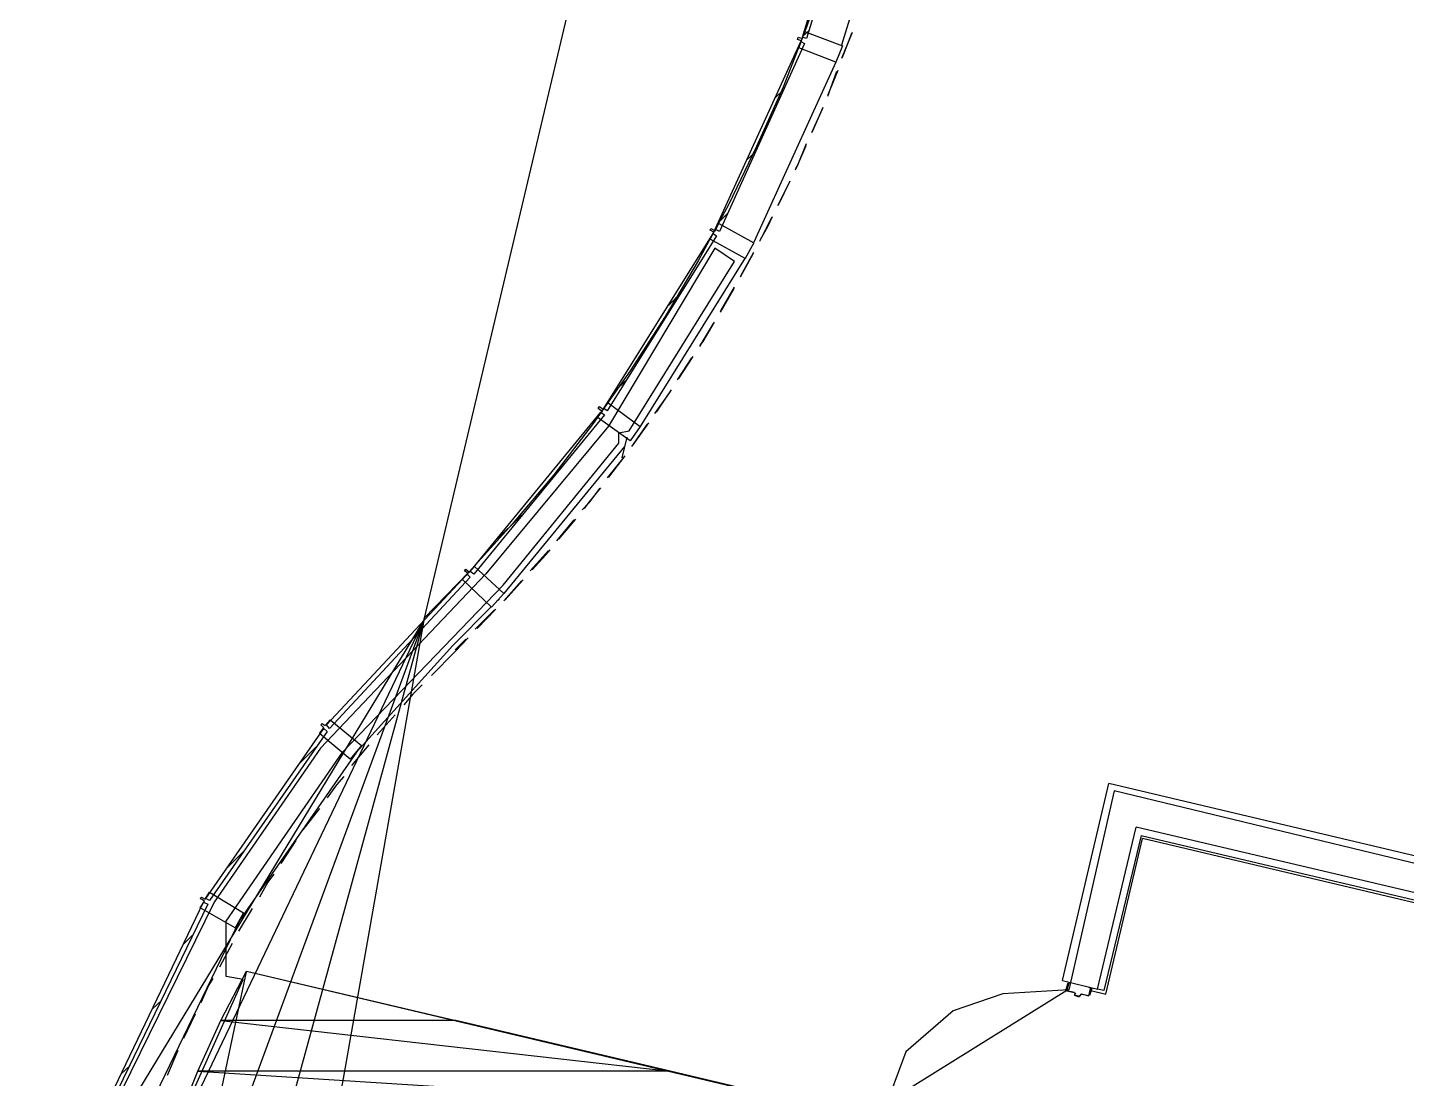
# Model space of a CAD drawing. Header units: feet. Extents: x -84 to 198, y -22 to 181.
# Drawn here: x 13.61 to 39.34, y 73.67 to 93.29 of the extents above; entities that cross this region are included whole.
import ezdxf

# ---------------------------------------------------------------- set-up
doc = ezdxf.new("R2010")
doc.units = ezdxf.units.FT
for name, color, linetype in [('A-AREA-COMUN', 252, 'CONTINUOUS'), ('A-LINEA', 7, 'CONTINUOUS'), ('A-MURO-CONCRETO', 8, 'CONTINUOUS')]:
    doc.layers.add(name, color=color, linetype=linetype)

msp = doc.modelspace()

# ---------------------------------------------------------------- linework, layer by layer
at = {"layer": 'A-AREA-COMUN'}
msp.add_lwpolyline([(26.432, 89.1733), (24.448, 85.8489), (22.16, 83.0933), (19.072, 79.84), (17.088, 76.96), (15.36, 73.44), (14.272, 69.8489), (13.728, 65.92), (13.792, 62.4), (14.208, 62.4533), (14.24, 62.6844), (14.96, 62.6844), (14.848, 65.5644), (15.168, 68.4444), (16.128, 72.16), (17.632, 75.52), (17.312, 75.5733), (17.312, 76.6044), (19.488, 79.7689), (22.48, 82.88), (24.64, 85.5289), (24.64, 85.7244), (24.832, 85.76), (26.8, 88.9244)], close=True, dxfattribs=at)
msp.add_lwpolyline([(41.84, 77.12), (33.888, 79.04), (33.04, 75.3244), (31.808, 75.2533), (30.88, 74.9333), (30, 74.1689), (29.568, 73.0133)], dxfattribs=at)
at = {"layer": 'A-LINEA'}
for p, q in [((21.0069, 82.2403), (28.3763, 113.3838)), ((21.0069, 82.2403), (28.3763, 113.3838)), ((21.0069, 82.2403), (28.3763, 113.3838)), ((21.0069, 82.2403), (28.3763, 113.3838)), ((21.0069, 82.2403), (28.3763, 113.3838)), ((29.88, 96.4978), (28.8, 92.9644)), ((28.0667, 93.1244), (28.2, 93.2444)), ((28.6933, 92.6444), (27.16, 89.2844)), ((28.7067, 92.4711), (28.5333, 92.0044)), ((28.5467, 92.0444), (28.7333, 92.4978)), ((27.56, 91.9778), (27.72, 92.1378)), ((28.44, 91.7778), (28.24, 91.3244)), ((28.2533, 91.3511), (28.4533, 91.8044)), ((27.0267, 90.8178), (27.2, 90.9778)), ((27.8267, 90.4044), (27.6, 89.9644)), ((27.6267, 89.9911), (27.84, 90.4311)), ((26.5067, 89.6578), (26.6667, 89.8178)), ((27.1467, 89.0711), (26.9067, 88.6311)), ((26.92, 88.6578), (27.16, 89.0978)), ((27, 88.9911), (25.04, 85.8444)), ((25.5733, 88.1111), (25.8133, 88.3511)), ((26.7867, 88.4178), (26.5333, 87.9778)), ((26.5467, 88.0044), (26.8, 88.4444)), ((26, 87.1244), (25.7333, 86.7111)), ((25.76, 86.7378), (26.0267, 87.1511)), ((24.5467, 86.4844), (24.8, 86.7244)), ((25.1733, 85.8844), (24.88, 85.4711)), ((24.9067, 85.4978), (25.2, 85.9111)), ((24.7467, 85.4711), (22.4933, 82.7244)), ((24.7067, 85.2578), (24.8, 85.6444)), ((24.7333, 85.2711), (24.4267, 84.8844)), ((24.4533, 84.8978), (24.76, 85.2978)), ((22.32, 83.6978), (22.84, 84.1911)), ((23.8, 84.0978), (23.48, 83.7111)), ((23.52, 83.7378), (23.84, 84.1111)), ((22.8267, 82.9644), (22.4933, 82.5911)), ((22.52, 82.6044), (22.8533, 82.9778)), ((22.4, 82.6044), (22.3733, 82.5911)), ((22.4, 82.6178), (22.4, 82.6044)), ((22.2667, 82.4844), (21.5467, 81.7511)), ((22.32, 82.4178), (21.96, 82.0578)), ((22, 82.0711), (22.3467, 82.4311)), ((21.0013, 82.226), (13.6073, 62.1446)), ((21.0013, 82.226), (13.6201, 66.7627)), ((21.0013, 82.226), (14.3466, 57.9612)), ((21.0013, 82.226), (14.5932, 71.6717)), ((21.0013, 82.226), (15.957, 53.5946)), ((21.5867, 81.6444), (21.8267, 81.8978)), ((21.7867, 81.8711), (21.5867, 81.6711)), ((21.5867, 81.6444), (21.1467, 81.1911)), ((20.4667, 80.4578), (20.1333, 80.0844)), ((18.6933, 79.5644), (18.9867, 79.8578)), ((19.9733, 79.8978), (19.6533, 79.5111)), ((32.92, 75.4978), (33.7867, 79.1778)), ((42.7333, 77.0578), (33.7867, 79.1778)), ((19.0533, 78.7111), (18.7467, 78.3111)), ((33.5733, 75.3378), (34.2933, 78.3644)), ((18.6133, 78.1111), (18.3333, 77.6844)), ((34.3867, 78.2044), (33.6933, 75.3111)), ((33.7333, 75.2444), (34.4133, 78.1511)), ((34.3867, 78.2044), (43.04, 76.1644)), ((42.9733, 76.1244), (34.4133, 78.1511)), ((17.3467, 77.6178), (17.64, 77.9111)), ((17.8, 76.8444), (17.5467, 76.4178)), ((16.52, 76.1778), (16.68, 76.3378)), ((17.4267, 76.1911), (17.1867, 75.7511)), ((17.6891, 75.6643), (14.9075, 62.6253)), ((17.6933, 75.6711), (32.8, 72.0978)), ((32.92, 75.4978), (33.5733, 75.3378)), ((32.9867, 75.3111), (33.0267, 75.4578)), ((33.04, 75.4578), (33.04, 75.4578)), ((33.0055, 75.3104), (29.4004, 73.0736)), ((33, 75.3111), (33, 75.3111)), ((33.1467, 75.2711), (33, 75.2978)), ((33.24, 75.1911), (33.1467, 75.2178)), ((33.1728, 75.2465), (33.1579, 75.2706)), ((33.24, 75.2044), (33.24, 75.2044)), ((33.2779, 75.2439), (33.2539, 75.229)), ((33.4133, 75.2044), (33.28, 75.2444)), ((33.4133, 75.2178), (33.4133, 75.2178)), ((33.4667, 75.3511), (33.4267, 75.2178)), ((33.4533, 75.3644), (33.4533, 75.3644)), ((33.4533, 75.3111), (33.7333, 75.2444)), ((33.6933, 75.3111), (33.5733, 75.3378)), ((15.9333, 74.9644), (16.1067, 75.1244)), ((16.7333, 74.8711), (16.52, 74.4178)), ((16.4133, 74.1911), (16.2133, 73.7244)), ((15.3467, 73.7511), (15.52, 73.9111))]:
    msp.add_line(p, q, dxfattribs=at)
for points in [[(29.1867, 96.7644), (28.88, 95.5911), (28.5333, 94.4444), (28.1467, 93.2978), (27.7067, 92.1778), (27.2133, 91.0711), (26.6933, 89.9911), (26.12, 88.9378), (25.5067, 87.8978), (24.8533, 86.8844), (24.16, 85.8978), (23.4267, 84.9378), (22.6533, 84.0178), (21.84, 83.1244), (21, 82.2578)], [(29.2667, 96.7644), (28.1467, 93.0844), (28.0667, 93.1111), (29.1867, 96.7911), (29.2667, 96.7644)], [(28.0533, 93.0444), (27.9733, 93.0711), (27.9867, 93.1111), (28.0667, 93.0844), (28.1067, 93.2178), (28.8133, 92.9511), (28.6933, 92.6444), (28, 92.9111), (28.0533, 93.0444)], [(28.9867, 93.1778), (28.92, 93.0178), (28.8, 92.7111)], [(28.8133, 92.7378), (28.92, 93.0044), (29, 93.2044)], [(28.1067, 92.9911), (26.52, 89.4844), (26.44, 89.5244), (28.04, 93.0311), (28.1067, 92.9911)], [(28.76, 92.8178), (28.76, 92.8044), (28.7467, 92.7778)], [(27.9467, 90.6578), (27.9733, 90.7111), (28.1467, 91.1244)], [(28.1333, 91.0844), (27.9733, 90.7244), (27.9333, 90.6311)], [(26.4133, 89.4711), (26.3467, 89.5111), (26.36, 89.5378), (26.44, 89.4978), (26.5067, 89.6311), (27.16, 89.2711), (27, 88.9778), (26.3467, 89.3378), (26.4133, 89.4711)], [(27.4933, 89.7378), (27.4267, 89.6178), (27.2667, 89.2978)], [(27.28, 89.3244), (27.4267, 89.5911), (27.5067, 89.7644)], [(26.4667, 89.4044), (24.4267, 86.1378), (24.36, 86.1778), (26.4, 89.4444), (26.4667, 89.4044)], [(27.0933, 89.1511), (27.08, 89.1244), (27.0667, 89.1111)], [(26.4, 87.7644), (26.2133, 87.4578), (26.1467, 87.3378)], [(26.16, 87.3644), (26.2133, 87.4311), (26.4267, 87.7911)], [(25.6, 86.4978), (25.5467, 86.4178), (25.3067, 86.0844)], [(25.3467, 86.1111), (25.5333, 86.3911), (25.6267, 86.5244)], [(24.3333, 86.1244), (24.2533, 86.1778), (24.28, 86.2178), (24.3467, 86.1644), (24.44, 86.2844), (25.04, 85.8444), (24.8533, 85.5778), (24.24, 86.0178), (24.3333, 86.1244)], [(24.3733, 86.0578), (21.9333, 83.0844), (21.8667, 83.1378), (24.3067, 86.1111), (24.3733, 86.0578)], [(24.96, 85.7244), (24.9467, 85.7111), (24.9333, 85.6844)], [(24.28, 84.6844), (24.08, 84.4178), (23.96, 84.2844)], [(24, 84.3111), (24.0667, 84.4044), (24.3067, 84.6978)], [(23.32, 83.5244), (23.28, 83.4711), (22.9867, 83.1511)], [(23.0267, 83.1644), (23.28, 83.4444), (23.36, 83.5378)], [(21.8267, 83.0978), (21.76, 83.1511), (21.7867, 83.1778), (21.8533, 83.1244), (21.9467, 83.2311), (22.4933, 82.7244), (22.2667, 82.4711), (21.72, 82.9911), (21.8267, 83.0978)], [(21.8667, 83.0311), (19.24, 80.2044), (19.1867, 80.2711), (21.8133, 83.0844), (21.8667, 83.0311)], [(21.5467, 81.7511), (19.7467, 79.7644), (17.56, 76.6178), (15.9067, 73.1911)], [(20.9733, 81.0178), (20.8, 80.8444), (20.6267, 80.6444)], [(19.1333, 80.2178), (19.08, 80.2711), (19.1067, 80.2978), (19.16, 80.2578), (19.2533, 80.3644), (19.84, 79.8844), (19.6267, 79.6311), (19.0533, 80.1111), (19.1333, 80.2178)], [(19.2, 80.1511), (17, 76.9911), (16.9333, 77.0311), (19.1333, 80.2044), (19.2, 80.1511)], [(19.5067, 79.3111), (19.3733, 79.1511), (19.2, 78.9111)], [(43.9467, 79.2711), (43.2267, 76.2578), (34.2933, 78.3644)], [(18.2, 77.4844), (18.0933, 77.3378), (17.9333, 77.0578)], [(16.9733, 76.9244), (15.2933, 73.4578), (15.2267, 73.4978), (16.8933, 76.9644), (16.9733, 76.9244)], [(16.9067, 76.9778), (16.8267, 77.0311), (16.8533, 77.0578), (16.92, 77.0178), (17, 77.1511), (17.64, 76.7644), (17.48, 76.4844), (16.8267, 76.8578), (16.9067, 76.9778)], [(17.0667, 75.5378), (16.9867, 75.4044), (16.84, 75.0844)], [(33.04, 75.4711), (33.0667, 75.4578), (33.0667, 75.4444), (33.04, 75.4578), (33, 75.3111), (33.1467, 75.2844)], [(33.1467, 75.2578), (33.1467, 75.2578), (33.1467, 75.2311), (33.1467, 75.2311)], [(33.16, 75.2578), (33.1467, 75.2311), (33.24, 75.2044), (33.2533, 75.2311)], [(33.2533, 75.2044), (33.2667, 75.2311), (33.2667, 75.2311)], [(33.28, 75.2444), (33.4133, 75.2178), (33.4533, 75.3644), (33.4267, 75.3644), (33.4267, 75.3778), (33.4533, 75.3644)]]:
    msp.add_lwpolyline(points, dxfattribs=at)
at = {"layer": 'A-MURO-CONCRETO'}
for points in [[(17.6933, 75.6711), (21.6, 74.7511), (17.2133, 74.7511), (17.6933, 75.6711), (17.6933, 75.6711)], [(17.2133, 74.7511), (25.6, 73.8044), (16.7867, 73.8044), (17.2133, 74.7511), (17.2133, 74.7511)], [(21.6, 74.7511), (17.2133, 74.7511), (25.6, 73.8044), (21.6, 74.7511)], [(16.7867, 73.8044), (28.8133, 73.0444), (16.48, 73.0444), (16.7867, 73.8044), (16.7867, 73.8044)], [(25.6, 73.8044), (16.7867, 73.8044), (28.8133, 73.0444), (25.6, 73.8044)]]:
    msp.add_lwpolyline(points, dxfattribs=at)

doc.saveas('drawing.dxf')
